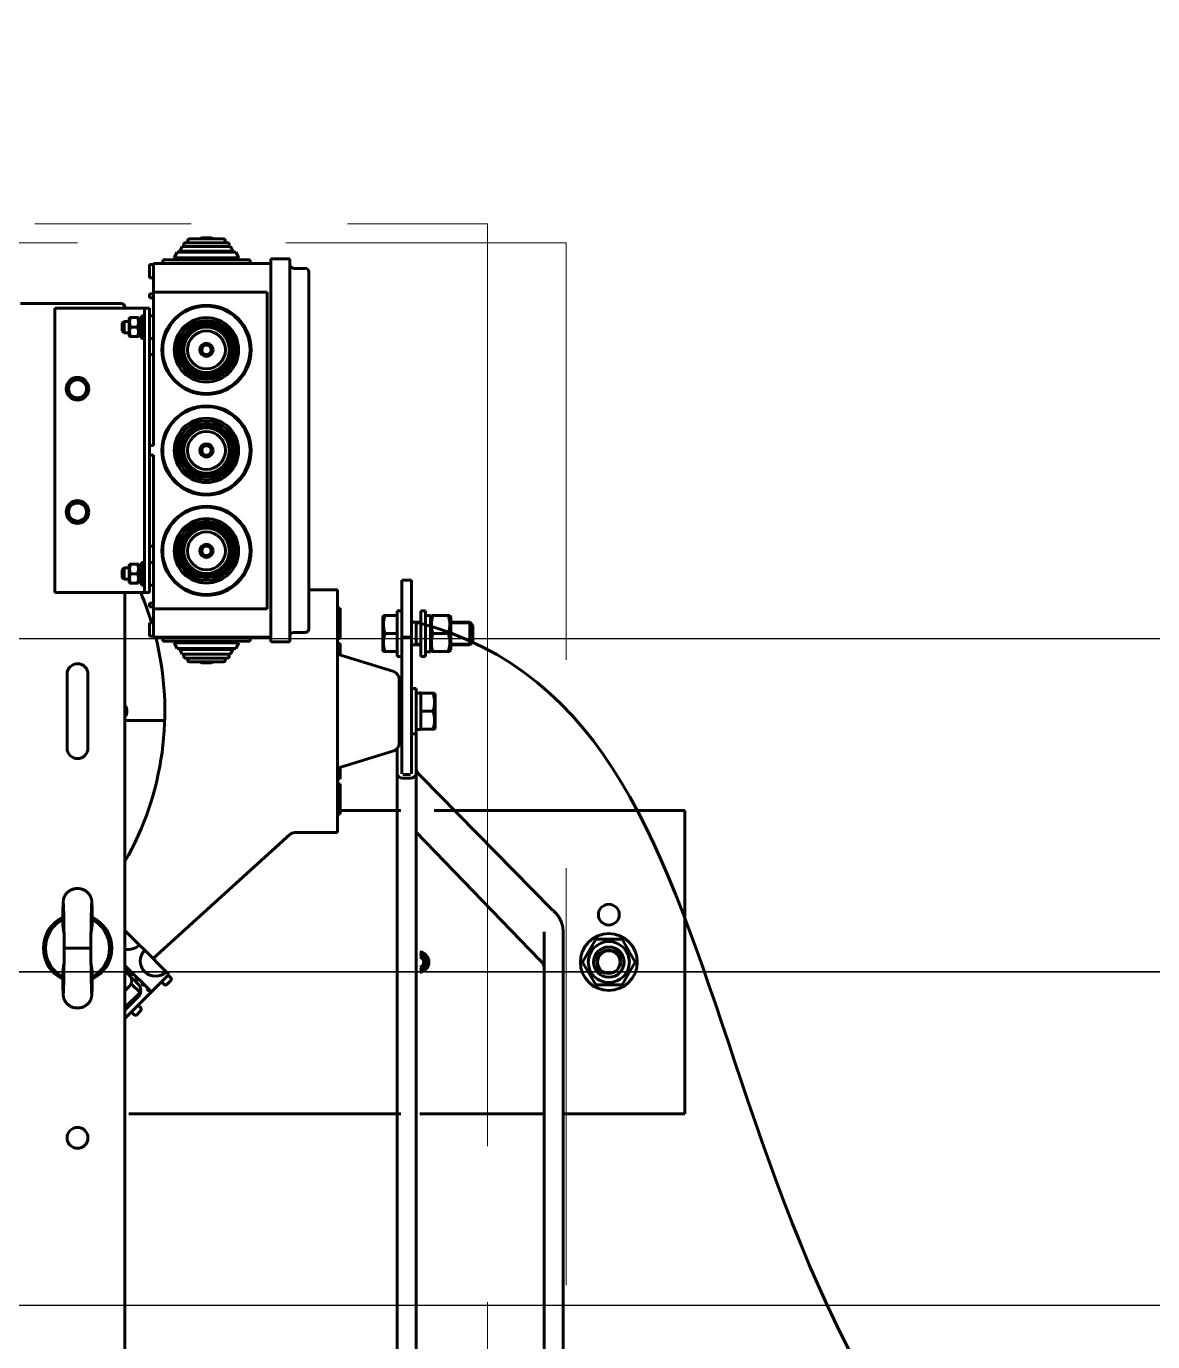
# Model space of a CAD drawing. Header units: millimetres. Extents: x 0 to 1680, y 0 to 594.
# Drawn here: x 119.78 to 130.59, y 507.43 to 520.05 of the extents above; entities that cross this region are included whole.
import ezdxf

# ---------------------------------------------------------------- set-up
doc = ezdxf.new("R2010")
doc.units = ezdxf.units.MM
for name, pattern in [('K5LT32792', [0]), ('K5LT32794', [0]), ('K5LT_AXLED', [13.35, 8.85, -1.5, 1.5, -1.5]), ('K5LT_BASIC', [0]), ('K5LT_DASHED', [6, 4, -2]), ('K5LT_REINFORCED', [0])]:
    doc.linetypes.add(name, pattern=pattern)
doc.layers.add('Системный слой', color=7, linetype='Continuous')

# ---------------------------------------------------------------- blocks, each defined once
blk = doc.blocks.new('U8')
at = {"layer": 'Системный слой', "color": 150, "linetype": 'K5LT_BASIC', "lineweight": 25, "true_color": 0x0080ff}
for p, q in [((100.018, 510.977), (132.418, 510.977)), ((132.418, 507.777), (100.018, 507.777))]:
    blk.add_line(p, q, dxfattribs=at)
blk = doc.blocks.new('U10')
at = {"layer": 'Системный слой', "color": 150, "linetype": 'K5LT_BASIC', "lineweight": 25, "true_color": 0x0080ff}
for p, q in [((100.018, 514.177), (132.418, 514.177)), ((132.418, 510.977), (100.018, 510.977))]:
    blk.add_line(p, q, dxfattribs=at)
blk = doc.blocks.new('U12')
at = {"layer": 'Системный слой', "color": 7, "linetype": 'K5LT_DASHED', "lineweight": 13}
for p, q in [((110.27, 517.973), (124.961, 517.973)), ((124.961, 517.973), (124.961, 490.013))]:
    blk.add_line(p, q, dxfattribs=at)
blk = doc.blocks.new('U119')
at = {"layer": 'Системный слой', "color": 30, "linetype": 'K5LT_AXLED', "lineweight": 13, "true_color": 0xff8000}
for p, q in [((109.512, 518.157), (124.204, 518.157)), ((124.204, 518.157), (124.204, 490.197))]:
    blk.add_line(p, q, dxfattribs=at)
blk = doc.blocks.new('U155')
at = {"layer": 'Системный слой', "color": 5, "linetype": 'K5LT32792', "lineweight": 60, "true_color": 0x0000ff}
for p, q in [((111.498, 512.528), (111.498, 512.346)), ((113.98, 512.528), (111.498, 512.528)), ((114.73, 512.528), (114.089, 512.528)), ((123.375, 512.528), (122.806, 512.528)), ((123.375, 512.528), (122.935, 512.528)), ((126.098, 512.528), (123.695, 512.528)), ((126.098, 512.528), (126.098, 512.346)), ((111.498, 512.346), (111.498, 509.798)), ((126.098, 512.346), (126.098, 511.307)), ((112.1, 511.291), (111.974, 511.072)), ((112.353, 511.291), (112.1, 511.291)), ((112.479, 511.072), (112.353, 511.291)), ((125.118, 511.072), (125.244, 511.291)), ((125.244, 511.291), (125.497, 511.291)), ((125.497, 511.291), (125.623, 511.072)), ((126.098, 511.307), (126.098, 509.798)), ((111.974, 511.072), (112.1, 510.854)), ((112.353, 510.854), (112.479, 511.072)), ((125.244, 510.854), (125.118, 511.072)), ((125.623, 511.072), (125.497, 510.854)), ((112.1, 510.854), (112.353, 510.854)), ((125.497, 510.854), (125.244, 510.854)), ((111.498, 509.798), (111.498, 509.616)), ((126.098, 509.798), (126.098, 509.616)), ((113.98, 509.616), (111.498, 509.616)), ((115.704, 509.616), (114.089, 509.616)), ((123.375, 509.616), (120.762, 509.616)), ((124.749, 509.616), (123.557, 509.616)), ((126.098, 509.616), (124.931, 509.616))]:
    blk.add_line(p, q, dxfattribs=at)
for centre, radius in [((112.226, 511.527), 0.1), ((125.37, 511.527), 0.1), ((112.226, 511.072), 0.273), ((112.226, 511.072), 0.197), ((125.37, 511.072), 0.273), ((125.37, 511.072), 0.197), ((112.226, 511.072), 0.146), ((112.226, 511.072), 0.109), ((125.37, 511.072), 0.146), ((125.37, 511.072), 0.109)]:
    blk.add_circle(centre, radius, dxfattribs=at)
at = {"layer": 'Системный слой', "color": 7, "linetype": 'K5LT32794', "lineweight": 18}
for centre, radius, start, end in [((112.226, 511.072), 0.126, 290, 200), ((114.053, 511.072), 0.0605, 306.2311, 53.7689), ((123.543, 511.072), 0.0605, 340, 77.2103), ((125.37, 511.072), 0.126, 340, 250)]:
    blk.add_arc(centre, radius, start, end, dxfattribs=at)
at = {"layer": 'Системный слой', "color": 5, "linetype": 'K5LT32792', "lineweight": 60, "true_color": 0x0000ff}
for centre, radius, start, end in [((114.053, 511.072), 0.1, 137.2031, 222.7969), ((114.053, 511.072), 0.0819, 153.7439, 206.2561), ((114.053, 511.072), 0.1, 290.9248, 69.0752), ((114.053, 511.072), 0.0819, 295.8813, 64.1187), ((114.053, 511.072), 0.0728, 299.411, 60.589), ((114.053, 511.072), 0.0501, 315.5847, 44.4153), ((123.543, 511.072), 0.1, 277.6873, 82.3127), ((123.543, 511.072), 0.0819, 279.4096, 80.5904), ((123.543, 511.072), 0.0728, 280.5987, 79.4013), ((123.543, 511.072), 0.05, 285.5175, 74.4825)]:
    blk.add_arc(centre, radius, start, end, dxfattribs=at)
blk = doc.blocks.new('U153')
at = {"layer": 'Системный слой', "color": 5, "linetype": 'K5LT32792', "lineweight": 60, "true_color": 0x0000ff}
for p, q in [((121.254, 517.893), (121.276, 517.939)), ((121.276, 517.939), (121.508, 517.939)), ((121.308, 517.975), (121.508, 517.975)), ((121.345, 518.012), (121.508, 518.012)), ((121.445, 518.012), (121.463, 518.021)), ((121.463, 518.021), (121.508, 518.021)), ((121.508, 518.021), (121.554, 518.021)), ((121.508, 518.012), (121.672, 518.012)), ((121.508, 517.975), (121.709, 517.975)), ((121.508, 517.939), (121.74, 517.939)), ((121.572, 518.012), (121.554, 518.021)), ((121.763, 517.893), (121.74, 517.939)), ((121.09, 517.775), (121.09, 517.811)), ((121.09, 517.811), (121.508, 517.811)), ((121.199, 517.83), (121.226, 517.884)), ((121.208, 517.811), (121.199, 517.83)), ((121.199, 517.83), (121.508, 517.83)), ((121.226, 517.884), (121.508, 517.884)), ((121.263, 517.884), (121.254, 517.893)), ((121.254, 517.893), (121.508, 517.893)), ((121.508, 517.893), (121.763, 517.893)), ((121.508, 517.884), (121.791, 517.884)), ((121.508, 517.83), (121.818, 517.83)), ((121.508, 517.811), (121.927, 517.811)), ((121.754, 517.884), (121.763, 517.893)), ((121.818, 517.83), (121.791, 517.884)), ((121.809, 517.811), (121.818, 517.83)), ((121.927, 517.775), (121.927, 517.811)), ((122.127, 517.82), (122.127, 517.711)), ((122.127, 517.82), (122.309, 517.82)), ((122.309, 517.711), (122.309, 517.82)), ((120.999, 517.766), (120.962, 517.766)), ((120.962, 517.766), (120.962, 517.684)), ((120.962, 517.684), (120.962, 517.638)), ((120.999, 517.775), (120.999, 517.684)), ((121.081, 517.775), (120.999, 517.775)), ((120.999, 517.775), (122.127, 517.775)), ((120.999, 517.684), (120.999, 517.502)), ((121.081, 517.775), (121.936, 517.775)), ((122.091, 517.775), (121.936, 517.775)), ((122.127, 517.711), (122.127, 514.253)), ((122.309, 514.253), (122.309, 517.711)), ((122.346, 517.729), (122.455, 517.729)), ((122.491, 517.693), (122.491, 514.271)), ((120.999, 517.638), (120.962, 517.638)), ((120.999, 517.484), (120.962, 517.484)), ((120.962, 517.484), (120.962, 517.447)), ((120.999, 517.447), (120.962, 517.447)), ((122.091, 517.502), (120.999, 517.502)), ((120.999, 517.502), (120.999, 516.028)), ((122.091, 514.463), (122.091, 517.502)), ((119.834, 517.393), (119.725, 517.393)), ((120.689, 517.393), (119.834, 517.393)), ((120.824, 517.347), (120.052, 517.347)), ((120.052, 514.617), (120.052, 517.347)), ((120.726, 517.356), (120.726, 517.347)), ((120.915, 517.347), (120.824, 517.347)), ((120.915, 517.347), (120.915, 517.256)), ((120.962, 517.347), (120.915, 517.347)), ((120.962, 517.256), (120.962, 517.347)), ((120.719, 517.22), (120.7, 517.202)), ((120.7, 517.129), (120.7, 517.202)), ((120.766, 517.22), (120.719, 517.22)), ((120.719, 517.111), (120.719, 517.22)), ((120.771, 517.256), (120.766, 517.247)), ((120.766, 517.247), (120.766, 517.165)), ((120.766, 517.165), (120.766, 517.083)), ((120.771, 517.256), (120.779, 517.256)), ((120.847, 517.256), (120.779, 517.256)), ((120.847, 517.165), (120.779, 517.165)), ((120.847, 517.256), (120.855, 517.256)), ((120.861, 517.247), (120.855, 517.256)), ((120.861, 517.247), (120.861, 517.165)), ((120.886, 517.246), (120.861, 517.246)), ((120.861, 517.165), (120.861, 517.083)), ((120.886, 517.056), (120.886, 517.274)), ((120.915, 517.274), (120.886, 517.274)), ((120.915, 514.708), (120.915, 517.256)), ((120.999, 517.274), (120.962, 517.274)), ((120.962, 516.901), (120.962, 517.256)), ((120.719, 517.111), (120.7, 517.129)), ((120.766, 517.111), (120.719, 517.111)), ((120.771, 517.074), (120.766, 517.083)), ((120.779, 517.074), (120.771, 517.074)), ((120.847, 517.074), (120.779, 517.074)), ((120.855, 517.074), (120.847, 517.074)), ((120.861, 517.083), (120.855, 517.074)), ((120.915, 517.056), (120.886, 517.056)), ((120.999, 517.056), (120.962, 517.056)), ((120.999, 516.901), (120.962, 516.901)), ((120.962, 516.901), (120.962, 516.883)), ((120.962, 516.028), (120.962, 516.883)), ((120.168, 516.595), (120.237, 516.673)), ((120.237, 516.673), (120.34, 516.652)), ((120.201, 516.495), (120.168, 516.595)), ((120.374, 516.553), (120.304, 516.474)), ((120.34, 516.652), (120.374, 516.553)), ((120.304, 516.474), (120.201, 516.495)), ((120.962, 516.028), (120.962, 515.937)), ((120.999, 516.028), (120.962, 516.028)), ((120.999, 515.937), (120.962, 515.937)), ((120.962, 515.081), (120.962, 515.937)), ((120.999, 515.937), (120.999, 514.463)), ((120.168, 515.412), (120.237, 515.49)), ((120.201, 515.312), (120.168, 515.412)), ((120.237, 515.49), (120.34, 515.469)), ((120.34, 515.469), (120.374, 515.37)), ((120.304, 515.291), (120.201, 515.312)), ((120.374, 515.37), (120.304, 515.291)), ((120.962, 515.081), (120.962, 515.063)), ((120.999, 515.063), (120.962, 515.063)), ((120.962, 514.708), (120.962, 515.063)), ((120.771, 514.89), (120.766, 514.881)), ((120.771, 514.89), (120.779, 514.89)), ((120.847, 514.89), (120.779, 514.89)), ((120.847, 514.89), (120.855, 514.89)), ((120.861, 514.881), (120.855, 514.89)), ((120.886, 514.69), (120.886, 514.908)), ((120.915, 514.908), (120.886, 514.908)), ((120.999, 514.908), (120.962, 514.908)), ((120.719, 514.854), (120.7, 514.836)), ((120.7, 514.763), (120.7, 514.836)), ((120.719, 514.745), (120.7, 514.763)), ((120.766, 514.854), (120.719, 514.854)), ((120.719, 514.745), (120.719, 514.854)), ((120.766, 514.881), (120.766, 514.799)), ((120.766, 514.799), (120.766, 514.717)), ((120.847, 514.799), (120.779, 514.799)), ((120.861, 514.881), (120.861, 514.799)), ((120.886, 514.88), (120.861, 514.88)), ((120.861, 514.799), (120.861, 514.717)), ((120.766, 514.745), (120.719, 514.745)), ((120.771, 514.708), (120.766, 514.717)), ((120.779, 514.708), (120.771, 514.708)), ((120.847, 514.708), (120.779, 514.708)), ((120.855, 514.708), (120.847, 514.708)), ((120.861, 514.717), (120.855, 514.708)), ((120.915, 514.69), (120.886, 514.69)), ((120.915, 514.708), (120.915, 514.617)), ((120.962, 514.617), (120.962, 514.708)), ((120.999, 514.69), (120.962, 514.69)), ((122.765, 514.645), (122.491, 514.645)), ((122.765, 512.315), (122.765, 514.645)), ((123.475, 514.738), (123.384, 514.738)), ((123.384, 514.19), (123.384, 514.738)), ((123.475, 514.19), (123.475, 514.738)), ((120.824, 514.617), (120.052, 514.617)), ((120.726, 514.617), (120.726, 493.359)), ((120.824, 514.617), (120.915, 514.617)), ((120.962, 514.617), (120.915, 514.617)), ((120.962, 514.517), (120.962, 514.481)), ((120.999, 514.517), (120.962, 514.517)), ((120.999, 514.481), (120.962, 514.481)), ((120.999, 514.463), (120.999, 514.281)), ((120.999, 514.463), (122.091, 514.463)), ((122.765, 514.467), (122.774, 514.467)), ((122.774, 514.467), (122.774, 514.176)), ((122.774, 514.467), (122.792, 514.467)), ((122.792, 514.467), (122.792, 514.176)), ((123.207, 514.398), (123.202, 514.389)), ((123.202, 514.389), (123.202, 514.225)), ((123.207, 514.398), (123.222, 514.398)), ((123.338, 514.398), (123.222, 514.398)), ((123.338, 514.006), (123.338, 514.443)), ((123.384, 514.443), (123.338, 514.443)), ((123.566, 514.006), (123.566, 514.443)), ((123.611, 514.443), (123.566, 514.443)), ((123.611, 514.006), (123.611, 514.443)), ((123.657, 514.399), (123.657, 514.05)), ((123.657, 514.38), (123.667, 514.398)), ((123.667, 514.398), (123.682, 514.398)), ((123.682, 514.398), (123.828, 514.398)), ((123.828, 514.398), (123.844, 514.398)), ((123.844, 514.398), (123.854, 514.38)), ((120.962, 514.326), (120.962, 514.281)), ((120.999, 514.326), (120.962, 514.326)), ((120.962, 514.281), (120.962, 514.199)), ((120.999, 514.281), (120.999, 514.19)), ((123.475, 514.334), (123.566, 514.334)), ((123.52, 514.334), (123.52, 514.115)), ((123.854, 514.225), (123.854, 514.38)), ((123.854, 514.334), (124.035, 514.334)), ((124.035, 514.334), (124.066, 514.302)), ((124.035, 514.334), (124.035, 514.115)), ((124.066, 514.302), (124.066, 514.147)), ((120.999, 514.199), (120.962, 514.199)), ((121.081, 514.19), (120.999, 514.19)), ((120.999, 514.19), (122.127, 514.19)), ((121.081, 514.19), (121.936, 514.19)), ((121.09, 514.19), (121.09, 514.153)), ((121.887, 514.153), (121.09, 514.153)), ((121.208, 514.153), (121.199, 514.135)), ((121.199, 514.135), (121.226, 514.08)), ((121.788, 514.135), (121.199, 514.135)), ((121.818, 514.135), (121.788, 514.135)), ((121.818, 514.135), (121.791, 514.08)), ((121.809, 514.153), (121.818, 514.135)), ((121.927, 514.153), (121.887, 514.153)), ((121.927, 514.19), (121.927, 514.153)), ((122.091, 514.19), (121.936, 514.19)), ((122.127, 514.253), (122.127, 514.144)), ((122.127, 514.144), (122.309, 514.144)), ((122.309, 514.144), (122.309, 514.253)), ((122.346, 514.235), (122.455, 514.235)), ((122.765, 514.176), (122.774, 514.176)), ((122.765, 514.176), (122.792, 514.176)), ((122.765, 514.13), (122.792, 514.13)), ((122.765, 514.13), (122.774, 514.13)), ((122.792, 514.13), (122.792, 514.017)), ((123.202, 514.225), (123.202, 514.06)), ((123.338, 514.225), (123.222, 514.225)), ((123.475, 514.19), (123.384, 514.19)), ((123.384, 512.879), (123.384, 514.19)), ((123.475, 512.879), (123.475, 514.19)), ((123.682, 514.225), (123.828, 514.225)), ((123.854, 514.069), (123.854, 514.225)), ((124.035, 514.115), (124.066, 514.147)), ((121.763, 514.08), (121.226, 514.08)), ((121.263, 514.08), (121.254, 514.071)), ((121.254, 514.071), (121.276, 514.026)), ((121.739, 514.071), (121.254, 514.071)), ((121.718, 514.026), (121.276, 514.026)), ((121.74, 514.026), (121.718, 514.026)), ((121.763, 514.071), (121.739, 514.071)), ((121.763, 514.071), (121.74, 514.026)), ((121.754, 514.08), (121.763, 514.071)), ((121.791, 514.08), (121.763, 514.08)), ((122.765, 514.026), (123.305, 513.86)), ((123.207, 514.052), (123.202, 514.06)), ((123.222, 514.052), (123.207, 514.052)), ((123.338, 514.052), (123.222, 514.052)), ((123.384, 514.006), (123.338, 514.006)), ((123.475, 514.115), (123.566, 514.115)), ((123.611, 514.006), (123.566, 514.006)), ((123.611, 514.05), (123.657, 514.05)), ((123.657, 514.069), (123.667, 514.052)), ((123.682, 514.052), (123.667, 514.052)), ((123.682, 514.052), (123.828, 514.052)), ((123.844, 514.052), (123.828, 514.052)), ((123.844, 514.052), (123.854, 514.069)), ((123.854, 514.115), (124.035, 514.115)), ((121.689, 513.989), (121.308, 513.989)), ((121.656, 513.953), (121.345, 513.953)), ((121.445, 513.953), (121.463, 513.944)), ((121.55, 513.944), (121.463, 513.944)), ((121.554, 513.944), (121.55, 513.944)), ((121.572, 513.953), (121.554, 513.944)), ((121.672, 513.953), (121.656, 513.953)), ((121.709, 513.989), (121.689, 513.989)), ((120.171, 513.835), (120.171, 513.125)), ((120.371, 513.125), (120.371, 513.835)), ((123.357, 513.79), (123.357, 513.169)), ((123.357, 513.595), (123.357, 513.711)), ((123.357, 513.644), (123.384, 513.644)), ((123.475, 513.698), (123.52, 513.698)), ((123.52, 513.698), (123.52, 513.261)), ((123.566, 513.654), (123.566, 513.653)), ((123.566, 513.653), (123.682, 513.653)), ((123.566, 513.653), (123.566, 513.588)), ((123.682, 513.653), (123.697, 513.653)), ((123.697, 513.653), (123.702, 513.644)), ((123.702, 513.48), (123.702, 513.644)), ((123.357, 513.364), (123.357, 513.595)), ((123.566, 513.588), (123.566, 513.544)), ((123.566, 513.544), (123.566, 513.48)), ((121.108, 513.389), (120.726, 513.389)), ((123.566, 513.48), (123.682, 513.48)), ((123.566, 513.48), (123.566, 513.415)), ((123.566, 513.415), (123.566, 513.371)), ((123.702, 513.315), (123.702, 513.48)), ((123.357, 513.249), (123.357, 513.364)), ((123.357, 513.316), (123.384, 513.316)), ((123.475, 513.261), (123.52, 513.261)), ((123.52, 513.305), (123.566, 513.305)), ((123.52, 513.261), (123.52, 512.879)), ((123.566, 513.371), (123.566, 513.307)), ((123.566, 513.307), (123.682, 513.307)), ((123.566, 513.307), (123.566, 513.305)), ((123.697, 513.307), (123.682, 513.307)), ((123.697, 513.307), (123.702, 513.315)), ((123.338, 512.879), (123.338, 513.121)), ((122.765, 512.934), (123.305, 513.1)), ((122.774, 512.937), (122.774, 512.829)), ((122.792, 512.942), (122.792, 512.829)), ((123.338, 512.879), (123.338, 504.956)), ((123.393, 512.872), (123.466, 512.872)), ((123.52, 512.879), (123.52, 504.847)), ((122.765, 512.829), (122.792, 512.829)), ((122.765, 512.829), (122.774, 512.829)), ((122.765, 512.784), (122.774, 512.784)), ((122.765, 512.784), (122.792, 512.784)), ((122.792, 512.784), (122.792, 512.565)), ((123.466, 512.838), (123.393, 512.838)), ((124.815, 511.583), (123.566, 512.857)), ((122.765, 512.492), (122.792, 512.492)), ((122.792, 512.565), (122.792, 512.492)), ((120.996, 511.105), (122.308, 512.296)), ((122.356, 512.315), (122.765, 512.315)), ((124.704, 511.094), (123.52, 512.32)), ((120.413, 511.464), (120.413, 511.462)), ((120.726, 511.375), (120.864, 511.237)), ((124.749, 511.363), (124.749, 497.172)), ((124.931, 511.363), (124.931, 497.172)), ((120.916, 511.185), (120.864, 511.237)), ((120.143, 511.205), (120.398, 511.205)), ((120.382, 511.205), (120.159, 511.205)), ((120.916, 511.185), (121.122, 510.979)), ((120.98, 510.786), (120.726, 511.04)), ((120.726, 511.015), (120.755, 510.986)), ((120.771, 510.944), (120.726, 510.989)), ((121.147, 510.953), (121.122, 510.979)), ((120.413, 510.945), (120.413, 510.947)), ((120.871, 510.78), (120.786, 510.864)), ((120.813, 510.902), (120.851, 510.863)), ((121.147, 510.953), (120.98, 510.786)), ((121.077, 510.883), (121.102, 510.857)), ((121.102, 510.857), (121.077, 510.883)), ((121.167, 510.896), (121.128, 510.857)), ((121.167, 510.921), (121.141, 510.947)), ((120.771, 510.841), (120.726, 510.797)), ((120.726, 510.532), (120.98, 510.786)), ((120.726, 510.635), (120.871, 510.78)), ((120.851, 510.735), (120.726, 510.609)), ((120.839, 510.567), (120.877, 510.606)), ((120.877, 510.632), (120.851, 510.657)), ((120.787, 510.593), (120.813, 510.567)), ((120.813, 510.567), (120.787, 510.593))]:
    blk.add_line(p, q, dxfattribs=at)
at = {"layer": 'Системный слой', "color": 7, "linetype": 'K5LT32794', "lineweight": 18}
for p, q in [((123.52, 514.317), (123.566, 514.317)), ((123.854, 514.317), (124.035, 514.317)), ((124.035, 514.317), (124.052, 514.317)), ((123.52, 514.133), (123.566, 514.133)), ((123.854, 514.133), (124.035, 514.133)), ((124.035, 514.133), (124.052, 514.133))]:
    blk.add_line(p, q, dxfattribs=at)
at = {"layer": 'Системный слой', "color": 5, "linetype": 'K5LT32792', "lineweight": 60, "true_color": 0x0000ff}
for centre, radius in [((121.508, 516.947), 0.428), ((121.508, 516.947), 0.419), ((121.508, 516.947), 0.309), ((121.508, 516.947), 0.282), ((121.508, 516.947), 0.255), ((121.508, 516.947), 0.232), ((121.508, 516.947), 0.218), ((121.508, 516.947), 0.182), ((121.508, 516.947), 0.0637), ((121.508, 516.947), 0.0455), ((120.271, 516.574), 0.109), ((120.271, 516.574), 0.0864), ((121.508, 515.982), 0.428), ((121.508, 515.982), 0.419), ((121.508, 515.982), 0.309), ((121.508, 515.982), 0.282), ((121.508, 515.982), 0.255), ((121.508, 515.982), 0.232), ((121.508, 515.982), 0.218), ((121.508, 515.982), 0.182), ((121.508, 515.982), 0.0637), ((121.508, 515.982), 0.0455), ((120.271, 515.391), 0.109), ((120.271, 515.391), 0.0864), ((121.508, 515.018), 0.428), ((121.508, 515.018), 0.419), ((121.508, 515.018), 0.309), ((121.508, 515.018), 0.282), ((121.508, 515.018), 0.255), ((121.508, 515.018), 0.232), ((121.508, 515.018), 0.218), ((121.508, 515.018), 0.182), ((121.508, 515.018), 0.0637), ((121.508, 515.018), 0.0455), ((120.271, 509.385), 0.1)]:
    blk.add_circle(centre, radius, dxfattribs=at)
for centre, radius, start, end in [((121.308, 517.957), 0.0182, 90, 270), ((121.345, 517.993), 0.0182, 90, 270), ((121.672, 517.993), 0.0182, 270, 90), ((121.709, 517.957), 0.0182, 270, 90), ((122.346, 517.766), 0.0364, 180, 270), ((122.455, 517.693), 0.0364, 0, 90), ((120.689, 517.356), 0.0364, 0, 90), ((118.197, 513.48), 2.912, 16.8954, 22.9934), ((122.455, 514.271), 0.0364, 270, 0), ((118.197, 513.48), 2.912, 330.2776, 14.108), ((122.346, 514.199), 0.0364, 90, 180), ((121.308, 514.008), 0.0182, 90, 270), ((121.709, 514.008), 0.0182, 270, 90), ((120.271, 513.835), 0.1, 0, 180), ((121.345, 513.971), 0.0182, 90, 270), ((121.672, 513.971), 0.0182, 270, 90), ((123.284, 513.79), 0.0728, 0, 72.9), ((123.284, 513.79), 0.0728, 0, 72.9), ((120.654, 513.48), 0.091, 321.8823, 38.1177), ((120.271, 513.125), 0.1, 180, 0), ((123.284, 513.169), 0.0728, 287.1, 0), ((123.284, 513.169), 0.0728, 287.1, 318.5904), ((122.356, 512.242), 0.0728, 90, 132.2494), ((120.719, 511.933), 0.136, 79.5613, 86.9428), ((120.271, 511.205), 0.328, 115.5727, 244.4273), ((120.271, 511.205), 0.308, 117.359, 242.641), ((120.271, 511.205), 0.328, 0, 64.4273), ((120.271, 511.205), 0.308, 0, 62.641), ((120.761, 511.339), 0.146, 255.8923, 315), ((120.271, 511.205), 0.328, 295.5727, 0), ((120.271, 511.205), 0.308, 297.359, 0), ((121.019, 511.082), 0.146, 135, 315), ((120.748, 511.018), 0.0137, 135, 315), ((120.716, 510.947), 0.0546, 356.8103, 45), ((120.8, 510.966), 0.0137, 135, 315), ((120.719, 510.893), 0.0728, 315, 45), ((120.748, 510.838), 0.091, 45, 65.3298), ((120.851, 510.915), 0.0137, 135, 315), ((120.787, 510.799), 0.091, 315, 45), ((120.903, 510.863), 0.0137, 135, 315), ((121.115, 510.87), 0.0182, 225, 315), ((121.154, 510.908), 0.0182, 315, 45), ((120.954, 510.812), 0.0137, 135, 315), ((120.864, 510.619), 0.0182, 315, 45), ((120.826, 510.58), 0.0182, 225, 315)]:
    blk.add_arc(centre, radius, start, end, dxfattribs=at)
for centre, major_axis, ratio, start_param, end_param in [((120.847, 517.165), (-0.223, 0), 0.36397, 1.630758, 1.746126), ((120.899, 517.165), (-0.223, 0), 0.36397, 1.453347, 1.510835), ((120.847, 514.799), (-0.223, 0), 0.36397, 1.630758, 1.746126), ((120.899, 514.799), (-0.223, 0), 0.36397, 1.453347, 1.510835), ((123.681, 514.225), (0.48, 0), 0.36397, 1.62042, 1.71569), ((123.588, 514.225), (0.48, 0), 0.36397, 1.473648, 1.521173), ((123.59, 513.48), (0.48, 0), 0.36397, 1.62042, 1.71569), ((123.497, 513.48), (0.48, 0), 0.36397, 1.473648, 1.521173), ((123.393, 512.879), (0.0546, 0), 0.752608, 3.141593, 4.712389), ((123.466, 512.879), (0.0546, 0), 0.752608, 4.712389, 6.283185)]:
    blk.add_ellipse(centre, major_axis=major_axis, ratio=ratio, start_param=start_param, end_param=end_param, dxfattribs=at)
for points, knots in [([(120.779, 517.256), (120.777, 517.25), (120.775, 517.242), (120.773, 517.232), (120.772, 517.225), (120.771, 517.219), (120.771, 517.212), (120.771, 517.205), (120.772, 517.198), (120.773, 517.189), (120.775, 517.178), (120.778, 517.17), (120.779, 517.165)], [0, 0, 0, 0, 0.193704, 0.290214, 0.32264, 0.408664, 0.49224, 0.549684, 0.636325, 0.721983, 0.83432, 1, 1, 1, 1]), ([(120.779, 517.165), (120.777, 517.159), (120.775, 517.151), (120.773, 517.141), (120.772, 517.134), (120.771, 517.128), (120.771, 517.121), (120.771, 517.114), (120.772, 517.107), (120.773, 517.098), (120.775, 517.087), (120.778, 517.079), (120.779, 517.074)], [0, 0, 0, 0, 0.193704, 0.290214, 0.32264, 0.408664, 0.49224, 0.549684, 0.636325, 0.721983, 0.83432, 1, 1, 1, 1]), ([(120.847, 517.165), (120.849, 517.171), (120.852, 517.18), (120.853, 517.189), (120.854, 517.196), (120.855, 517.202), (120.855, 517.209), (120.855, 517.216), (120.855, 517.223), (120.853, 517.232), (120.851, 517.243), (120.849, 517.251), (120.847, 517.256)], [0, 0, 0, 0, 0.193704, 0.290214, 0.32264, 0.408664, 0.49224, 0.549684, 0.636325, 0.721983, 0.83432, 1, 1, 1, 1]), ([(120.847, 517.074), (120.849, 517.08), (120.852, 517.089), (120.853, 517.098), (120.854, 517.105), (120.855, 517.111), (120.855, 517.118), (120.855, 517.125), (120.855, 517.132), (120.853, 517.141), (120.851, 517.152), (120.849, 517.16), (120.847, 517.165)], [0, 0, 0, 0, 0.193704, 0.290214, 0.32264, 0.408664, 0.49224, 0.549684, 0.636325, 0.721983, 0.83432, 1, 1, 1, 1]), ([(120.779, 514.89), (120.777, 514.884), (120.775, 514.876), (120.773, 514.866), (120.772, 514.859), (120.771, 514.853), (120.771, 514.846), (120.771, 514.839), (120.772, 514.832), (120.773, 514.823), (120.775, 514.812), (120.778, 514.804), (120.779, 514.799)], [0, 0, 0, 0, 0.193704, 0.290214, 0.32264, 0.408664, 0.49224, 0.549684, 0.636325, 0.721983, 0.83432, 1, 1, 1, 1]), ([(120.847, 514.799), (120.849, 514.805), (120.852, 514.814), (120.853, 514.823), (120.854, 514.83), (120.855, 514.836), (120.855, 514.843), (120.855, 514.85), (120.855, 514.857), (120.853, 514.866), (120.851, 514.877), (120.849, 514.885), (120.847, 514.89)], [0, 0, 0, 0, 0.193704, 0.290214, 0.32264, 0.408664, 0.49224, 0.549684, 0.636325, 0.721983, 0.83432, 1, 1, 1, 1]), ([(120.779, 514.799), (120.777, 514.793), (120.775, 514.785), (120.773, 514.775), (120.772, 514.768), (120.771, 514.762), (120.771, 514.755), (120.771, 514.748), (120.772, 514.741), (120.773, 514.732), (120.775, 514.721), (120.778, 514.713), (120.779, 514.708)], [0, 0, 0, 0, 0.193704, 0.290214, 0.32264, 0.408664, 0.49224, 0.549684, 0.636325, 0.721983, 0.83432, 1, 1, 1, 1]), ([(120.847, 514.708), (120.849, 514.714), (120.852, 514.723), (120.853, 514.732), (120.854, 514.739), (120.855, 514.745), (120.855, 514.752), (120.855, 514.759), (120.855, 514.766), (120.853, 514.775), (120.851, 514.786), (120.849, 514.794), (120.847, 514.799)], [0, 0, 0, 0, 0.193704, 0.290214, 0.32264, 0.408664, 0.49224, 0.549684, 0.636325, 0.721983, 0.83432, 1, 1, 1, 1]), ([(123.222, 514.398), (123.22, 514.392), (123.217, 514.382), (123.214, 514.367), (123.211, 514.354), (123.209, 514.343), (123.208, 514.333), (123.207, 514.325), (123.207, 514.314), (123.207, 514.304), (123.207, 514.294), (123.209, 514.283), (123.21, 514.27), (123.215, 514.25), (123.219, 514.234), (123.222, 514.225)], [0, 0, 0, 0, 0.104989, 0.173793, 0.256289, 0.331236, 0.361573, 0.423373, 0.484181, 0.54145, 0.595653, 0.648964, 0.727694, 0.829365, 1, 1, 1, 1]), ([(123.682, 514.398), (123.679, 514.388), (123.675, 514.373), (123.671, 514.354), (123.669, 514.342), (123.668, 514.332), (123.667, 514.322), (123.667, 514.312), (123.667, 514.302), (123.668, 514.292), (123.669, 514.282), (123.67, 514.271), (123.674, 514.251), (123.679, 514.235), (123.682, 514.225)], [0, 0, 0, 0, 0.173201, 0.25874, 0.32264, 0.38205, 0.436164, 0.49224, 0.549684, 0.607523, 0.664985, 0.721983, 0.806425, 1, 1, 1, 1]), ([(123.828, 514.225), (123.831, 514.234), (123.836, 514.249), (123.84, 514.268), (123.841, 514.28), (123.843, 514.29), (123.843, 514.3), (123.844, 514.31), (123.843, 514.32), (123.843, 514.33), (123.842, 514.34), (123.84, 514.351), (123.836, 514.371), (123.832, 514.387), (123.828, 514.398)], [0, 0, 0, 0, 0.173201, 0.25874, 0.32264, 0.38205, 0.436164, 0.49224, 0.549684, 0.607523, 0.664985, 0.721983, 0.806425, 1, 1, 1, 1]), ([(123.222, 514.225), (123.22, 514.219), (123.217, 514.209), (123.214, 514.194), (123.211, 514.181), (123.209, 514.17), (123.208, 514.161), (123.207, 514.152), (123.207, 514.141), (123.207, 514.131), (123.207, 514.121), (123.209, 514.111), (123.21, 514.097), (123.215, 514.077), (123.219, 514.061), (123.222, 514.052)], [0, 0, 0, 0, 0.104989, 0.173793, 0.256289, 0.331236, 0.361573, 0.423373, 0.484181, 0.54145, 0.595653, 0.648964, 0.727694, 0.829365, 1, 1, 1, 1]), ([(123.682, 514.225), (123.679, 514.215), (123.675, 514.2), (123.671, 514.182), (123.669, 514.169), (123.668, 514.159), (123.667, 514.149), (123.667, 514.139), (123.667, 514.129), (123.668, 514.119), (123.669, 514.109), (123.67, 514.098), (123.674, 514.078), (123.679, 514.063), (123.682, 514.052)], [0, 0, 0, 0, 0.173201, 0.25874, 0.32264, 0.38205, 0.436164, 0.49224, 0.549684, 0.607523, 0.664985, 0.721983, 0.806425, 1, 1, 1, 1]), ([(123.828, 514.052), (123.831, 514.061), (123.836, 514.076), (123.84, 514.095), (123.841, 514.107), (123.843, 514.117), (123.843, 514.127), (123.844, 514.137), (123.843, 514.147), (123.843, 514.157), (123.842, 514.167), (123.84, 514.179), (123.836, 514.198), (123.832, 514.214), (123.828, 514.225)], [0, 0, 0, 0, 0.173201, 0.25874, 0.32264, 0.38205, 0.436164, 0.49224, 0.549684, 0.607523, 0.664985, 0.721983, 0.806425, 1, 1, 1, 1]), ([(123.682, 513.48), (123.684, 513.486), (123.687, 513.495), (123.691, 513.51), (123.694, 513.523), (123.695, 513.534), (123.696, 513.544), (123.697, 513.553), (123.698, 513.563), (123.697, 513.573), (123.697, 513.583), (123.696, 513.594), (123.694, 513.607), (123.69, 513.628), (123.685, 513.643), (123.682, 513.653)], [0, 0, 0, 0, 0.104989, 0.173793, 0.256289, 0.331236, 0.361573, 0.423373, 0.484181, 0.54145, 0.595653, 0.648964, 0.727694, 0.829365, 1, 1, 1, 1]), ([(123.682, 513.307), (123.684, 513.313), (123.687, 513.323), (123.691, 513.337), (123.694, 513.35), (123.695, 513.361), (123.696, 513.371), (123.697, 513.38), (123.698, 513.39), (123.697, 513.4), (123.697, 513.41), (123.696, 513.421), (123.694, 513.434), (123.69, 513.455), (123.685, 513.47), (123.682, 513.48)], [0, 0, 0, 0, 0.104989, 0.173793, 0.256289, 0.331236, 0.361573, 0.423373, 0.484181, 0.54145, 0.595653, 0.648964, 0.727694, 0.829365, 1, 1, 1, 1]), ([(123.52, 512.939), (123.52, 512.936), (123.521, 512.933), (123.521, 512.926), (123.522, 512.923), (123.523, 512.916), (123.524, 512.913), (123.527, 512.906), (123.528, 512.903), (123.531, 512.896), (123.533, 512.893), (123.537, 512.887), (123.539, 512.883), (123.544, 512.877), (123.547, 512.874), (123.553, 512.868), (123.556, 512.865), (123.561, 512.86), (123.564, 512.858), (123.566, 512.857)], [0, 0, 0, 0, 0.110793, 0.110793, 0.221875, 0.221875, 0.333721, 0.333721, 0.446808, 0.446808, 0.56158, 0.56158, 0.678427, 0.678427, 0.797684, 0.797684, 0.919618, 0.919618, 1, 1, 1, 1]), ([(120.129, 511.464), (120.129, 511.47), (120.129, 511.475), (120.129, 511.494), (120.13, 511.507), (120.13, 511.531), (120.13, 511.543), (120.131, 511.564), (120.131, 511.574), (120.131, 511.592), (120.132, 511.601), (120.132, 511.616), (120.132, 511.622), (120.133, 511.634), (120.133, 511.639), (120.133, 511.648), (120.134, 511.652), (120.134, 511.658), (120.134, 511.659), (120.135, 511.662), (120.135, 511.664), (120.135, 511.669), (120.136, 511.67), (120.136, 511.673), (120.137, 511.675), (120.137, 511.678), (120.138, 511.68), (120.139, 511.684), (120.14, 511.686), (120.141, 511.69), (120.141, 511.691), (120.143, 511.695), (120.144, 511.697), (120.145, 511.701), (120.147, 511.704), (120.149, 511.708), (120.15, 511.711), (120.154, 511.717), (120.157, 511.721), (120.16, 511.725), (120.161, 511.726), (120.162, 511.728), (120.164, 511.729), (120.167, 511.734), (120.17, 511.737), (120.173, 511.74), (120.174, 511.74), (120.176, 511.742), (120.177, 511.743), (120.18, 511.746), (120.182, 511.747), (120.188, 511.752), (120.193, 511.756), (120.199, 511.759), (120.199, 511.759), (120.201, 511.76), (120.201, 511.76), (120.204, 511.762), (120.205, 511.762), (120.209, 511.764), (120.211, 511.765), (120.218, 511.768), (120.224, 511.77), (120.234, 511.774), (120.24, 511.775), (120.251, 511.777), (120.257, 511.777), (120.268, 511.778), (120.274, 511.778), (120.285, 511.777), (120.291, 511.777), (120.302, 511.775), (120.308, 511.773), (120.319, 511.77), (120.324, 511.768), (120.334, 511.763), (120.34, 511.761), (120.349, 511.755), (120.354, 511.752), (120.359, 511.748), (120.359, 511.748), (120.36, 511.747), (120.361, 511.746), (120.363, 511.744), (120.364, 511.743), (120.367, 511.741), (120.369, 511.739), (120.375, 511.733), (120.379, 511.729), (120.385, 511.721), (120.388, 511.717), (120.393, 511.708), (120.395, 511.704), (120.398, 511.697), (120.399, 511.695), (120.401, 511.691), (120.401, 511.689), (120.402, 511.685), (120.403, 511.683), (120.404, 511.68), (120.404, 511.678), (120.405, 511.674), (120.406, 511.672), (120.406, 511.669), (120.406, 511.668), (120.407, 511.666), (120.407, 511.665), (120.407, 511.662), (120.407, 511.661), (120.408, 511.658), (120.408, 511.657), (120.408, 511.653), (120.408, 511.651), (120.409, 511.645), (120.409, 511.641), (120.409, 511.632), (120.409, 511.626), (120.41, 511.613), (120.41, 511.606), (120.41, 511.59), (120.411, 511.581), (120.411, 511.561), (120.411, 511.551), (120.412, 511.528), (120.412, 511.516), (120.412, 511.491), (120.413, 511.478), (120.413, 511.464)], [0, 0, 0, 0, 0.017176, 0.017176, 0.060189, 0.060189, 0.103031, 0.103031, 0.145607, 0.145607, 0.187776, 0.187776, 0.229214, 0.229214, 0.269265, 0.269265, 0.306287, 0.306287, 0.316766, 0.316766, 0.331254, 0.331254, 0.338433, 0.338433, 0.344351, 0.344351, 0.35027, 0.35027, 0.356188, 0.356188, 0.361322, 0.361322, 0.366455, 0.366455, 0.373597, 0.373597, 0.380738, 0.380738, 0.392058, 0.392058, 0.394507, 0.394507, 0.399406, 0.399406, 0.409203, 0.409203, 0.411209, 0.411209, 0.415366, 0.415366, 0.421362, 0.421362, 0.436111, 0.436111, 0.437601, 0.437601, 0.439779, 0.439779, 0.444222, 0.444222, 0.449945, 0.449945, 0.464388, 0.464388, 0.478644, 0.478644, 0.492934, 0.492934, 0.507282, 0.507282, 0.521702, 0.521702, 0.536183, 0.536183, 0.550605, 0.550605, 0.564958, 0.564958, 0.579205, 0.579205, 0.580711, 0.580711, 0.582894, 0.582894, 0.587406, 0.587406, 0.593111, 0.593111, 0.607745, 0.607745, 0.620022, 0.620022, 0.632298, 0.632298, 0.639528, 0.639528, 0.644784, 0.644784, 0.65004, 0.65004, 0.656718, 0.656718, 0.663396, 0.663396, 0.670074, 0.670074, 0.67518, 0.67518, 0.685394, 0.685394, 0.6957, 0.6957, 0.716312, 0.716312, 0.751075, 0.751075, 0.790029, 0.790029, 0.830998, 0.830998, 0.8729, 0.8729, 0.915279, 0.915279, 0.957968, 0.957968, 1, 1, 1, 1]), ([(120.143, 511.205), (120.143, 511.222), (120.143, 511.239), (120.143, 511.269), (120.142, 511.283), (120.142, 511.312), (120.142, 511.329), (120.141, 511.361), (120.141, 511.377), (120.141, 511.408), (120.14, 511.423), (120.14, 511.452), (120.14, 511.466), (120.139, 511.493), (120.139, 511.505), (120.139, 511.529), (120.138, 511.54), (120.138, 511.561), (120.138, 511.571), (120.137, 511.588), (120.137, 511.596), (120.137, 511.61), (120.137, 511.616), (120.136, 511.625), (120.136, 511.629), (120.136, 511.634), (120.136, 511.635), (120.136, 511.635)], [0, 0, 0, 0, 0.08232, 0.08232, 0.1467, 0.1467, 0.228852, 0.228852, 0.310923, 0.310923, 0.392854, 0.392854, 0.474577, 0.474577, 0.556012, 0.556012, 0.637073, 0.637073, 0.717469, 0.717469, 0.796934, 0.796934, 0.874791, 0.874791, 0.949492, 0.949492, 1, 1, 1, 1]), ([(120.398, 511.205), (120.398, 511.222), (120.399, 511.239), (120.399, 511.269), (120.399, 511.283), (120.4, 511.312), (120.4, 511.329), (120.4, 511.361), (120.401, 511.377), (120.401, 511.408), (120.401, 511.423), (120.402, 511.452), (120.402, 511.466), (120.402, 511.493), (120.403, 511.505), (120.403, 511.529), (120.403, 511.54), (120.404, 511.561), (120.404, 511.571), (120.404, 511.588), (120.404, 511.596), (120.405, 511.61), (120.405, 511.616), (120.405, 511.625), (120.406, 511.629), (120.406, 511.634), (120.406, 511.635), (120.406, 511.635)], [0, 0, 0, 0, 0.08232, 0.08232, 0.1467, 0.1467, 0.228852, 0.228852, 0.310923, 0.310923, 0.392854, 0.392854, 0.474577, 0.474577, 0.556012, 0.556012, 0.637073, 0.637073, 0.717469, 0.717469, 0.796934, 0.796934, 0.874791, 0.874791, 0.949492, 0.949492, 1, 1, 1, 1]), ([(124.931, 511.363), (124.931, 511.372), (124.931, 511.382), (124.929, 511.401), (124.927, 511.41), (124.923, 511.429), (124.92, 511.438), (124.914, 511.456), (124.91, 511.465), (124.902, 511.483), (124.897, 511.492), (124.887, 511.509), (124.881, 511.517), (124.868, 511.533), (124.862, 511.541), (124.847, 511.556), (124.839, 511.563), (124.826, 511.574), (124.82, 511.579), (124.815, 511.583)], [0, 0, 0, 0, 0.112161, 0.112161, 0.224523, 0.224523, 0.337479, 0.337479, 0.451398, 0.451398, 0.566615, 0.566615, 0.683418, 0.683418, 0.802046, 0.802046, 0.922684, 0.922684, 1, 1, 1, 1]), ([(120.142, 511.347), (120.14, 511.353), (120.139, 511.361), (120.137, 511.375), (120.135, 511.385), (120.134, 511.395), (120.132, 511.405), (120.131, 511.416), (120.13, 511.427), (120.129, 511.436), (120.129, 511.445), (120.129, 511.455), (120.129, 511.461), (120.129, 511.464)], [0, 0, 0, 0, 0.15286, 0.221509, 0.353653, 0.416952, 0.479469, 0.596165, 0.701499, 0.749591, 0.83811, 0.919653, 1, 1, 1, 1]), ([(120.413, 511.462), (120.413, 511.458), (120.413, 511.451), (120.412, 511.44), (120.412, 511.431), (120.411, 511.42), (120.41, 511.412), (120.409, 511.4), (120.407, 511.389), (120.405, 511.376), (120.403, 511.365), (120.402, 511.354), (120.4, 511.348), (120.4, 511.347)], [0, 0, 0, 0, 0.109932, 0.187227, 0.269626, 0.357006, 0.450814, 0.501137, 0.662124, 0.719776, 0.837731, 0.961119, 1, 1, 1, 1]), ([(120.143, 511.205), (120.143, 511.188), (120.143, 511.17), (120.143, 511.14), (120.142, 511.127), (120.142, 511.097), (120.142, 511.081), (120.141, 511.048), (120.141, 511.032), (120.141, 511.001), (120.14, 510.986), (120.14, 510.957), (120.14, 510.944), (120.139, 510.917), (120.139, 510.904), (120.139, 510.88), (120.138, 510.869), (120.138, 510.848), (120.138, 510.839), (120.137, 510.821), (120.137, 510.813), (120.137, 510.8), (120.137, 510.794), (120.136, 510.784), (120.136, 510.78), (120.136, 510.776), (120.136, 510.775), (120.136, 510.774)], [0, 0, 0, 0, 0.08232, 0.08232, 0.1467, 0.1467, 0.228852, 0.228852, 0.310923, 0.310923, 0.392854, 0.392854, 0.474577, 0.474577, 0.556012, 0.556012, 0.637073, 0.637073, 0.717469, 0.717469, 0.796934, 0.796934, 0.874791, 0.874791, 0.949492, 0.949492, 1, 1, 1, 1]), ([(120.398, 511.205), (120.398, 511.188), (120.399, 511.17), (120.399, 511.14), (120.399, 511.127), (120.4, 511.097), (120.4, 511.081), (120.4, 511.048), (120.401, 511.032), (120.401, 511.001), (120.401, 510.986), (120.402, 510.957), (120.402, 510.944), (120.402, 510.917), (120.403, 510.904), (120.403, 510.88), (120.403, 510.869), (120.404, 510.848), (120.404, 510.839), (120.404, 510.821), (120.404, 510.813), (120.405, 510.8), (120.405, 510.794), (120.405, 510.784), (120.406, 510.78), (120.406, 510.776), (120.406, 510.775), (120.406, 510.774)], [0, 0, 0, 0, 0.08232, 0.08232, 0.1467, 0.1467, 0.228852, 0.228852, 0.310923, 0.310923, 0.392854, 0.392854, 0.474577, 0.474577, 0.556012, 0.556012, 0.637073, 0.637073, 0.717469, 0.717469, 0.796934, 0.796934, 0.874791, 0.874791, 0.949492, 0.949492, 1, 1, 1, 1]), ([(120.142, 511.063), (120.14, 511.057), (120.139, 511.048), (120.137, 511.035), (120.135, 511.024), (120.134, 511.014), (120.132, 511.005), (120.131, 510.994), (120.13, 510.983), (120.129, 510.973), (120.129, 510.965), (120.129, 510.955), (120.129, 510.949), (120.129, 510.945)], [0, 0, 0, 0, 0.15286, 0.221509, 0.353653, 0.416952, 0.479469, 0.596165, 0.701499, 0.749591, 0.83811, 0.919653, 1, 1, 1, 1]), ([(120.413, 510.947), (120.413, 510.951), (120.413, 510.959), (120.412, 510.969), (120.412, 510.979), (120.411, 510.989), (120.41, 510.998), (120.409, 511.01), (120.407, 511.02), (120.405, 511.033), (120.403, 511.044), (120.402, 511.055), (120.4, 511.061), (120.4, 511.063)], [0, 0, 0, 0, 0.109932, 0.187227, 0.269626, 0.357006, 0.450814, 0.501137, 0.662124, 0.719776, 0.837731, 0.961119, 1, 1, 1, 1]), ([(124.749, 511.011), (124.749, 511.014), (124.749, 511.017), (124.749, 511.024), (124.748, 511.027), (124.746, 511.034), (124.745, 511.037), (124.743, 511.044), (124.742, 511.047), (124.739, 511.054), (124.737, 511.057), (124.733, 511.064), (124.731, 511.067), (124.726, 511.073), (124.723, 511.076), (124.717, 511.083), (124.714, 511.086), (124.708, 511.09), (124.706, 511.092), (124.704, 511.094)], [0, 0, 0, 0, 0.110793, 0.110793, 0.221874, 0.221874, 0.333719, 0.333719, 0.446807, 0.446807, 0.561578, 0.561578, 0.678425, 0.678425, 0.797682, 0.797682, 0.919616, 0.919616, 1, 1, 1, 1]), ([(120.129, 510.945), (120.129, 510.94), (120.129, 510.934), (120.129, 510.915), (120.13, 510.903), (120.13, 510.878), (120.13, 510.867), (120.131, 510.845), (120.131, 510.835), (120.131, 510.817), (120.132, 510.809), (120.132, 510.794), (120.132, 510.787), (120.133, 510.775), (120.133, 510.77), (120.133, 510.761), (120.134, 510.757), (120.134, 510.752), (120.134, 510.75), (120.135, 510.747), (120.135, 510.745), (120.135, 510.741), (120.136, 510.739), (120.136, 510.736), (120.137, 510.734), (120.137, 510.731), (120.138, 510.729), (120.139, 510.725), (120.14, 510.723), (120.141, 510.72), (120.141, 510.718), (120.143, 510.714), (120.144, 510.713), (120.145, 510.708), (120.147, 510.706), (120.149, 510.701), (120.15, 510.699), (120.154, 510.692), (120.157, 510.689), (120.16, 510.684), (120.161, 510.684), (120.162, 510.681), (120.164, 510.68), (120.167, 510.676), (120.17, 510.673), (120.173, 510.67), (120.174, 510.669), (120.176, 510.667), (120.177, 510.666), (120.18, 510.664), (120.182, 510.662), (120.188, 510.657), (120.193, 510.654), (120.199, 510.651), (120.199, 510.65), (120.201, 510.65), (120.201, 510.649), (120.204, 510.648), (120.205, 510.647), (120.209, 510.645), (120.211, 510.644), (120.218, 510.641), (120.224, 510.639), (120.234, 510.636), (120.24, 510.635), (120.251, 510.633), (120.257, 510.632), (120.268, 510.631), (120.274, 510.631), (120.285, 510.632), (120.291, 510.633), (120.302, 510.635), (120.308, 510.636), (120.319, 510.639), (120.324, 510.641), (120.334, 510.646), (120.34, 510.649), (120.349, 510.654), (120.354, 510.658), (120.359, 510.661), (120.359, 510.662), (120.36, 510.663), (120.361, 510.663), (120.363, 510.665), (120.364, 510.666), (120.367, 510.669), (120.369, 510.67), (120.375, 510.676), (120.379, 510.68), (120.385, 510.689), (120.388, 510.693), (120.393, 510.701), (120.395, 510.705), (120.398, 510.712), (120.399, 510.715), (120.401, 510.719), (120.401, 510.721), (120.402, 510.724), (120.403, 510.726), (120.404, 510.73), (120.404, 510.732), (120.405, 510.735), (120.406, 510.737), (120.406, 510.74), (120.406, 510.742), (120.407, 510.744), (120.407, 510.745), (120.407, 510.747), (120.407, 510.749), (120.408, 510.751), (120.408, 510.752), (120.408, 510.756), (120.408, 510.758), (120.409, 510.764), (120.409, 510.768), (120.409, 510.778), (120.409, 510.784), (120.41, 510.796), (120.41, 510.804), (120.41, 510.82), (120.411, 510.829), (120.411, 510.848), (120.411, 510.859), (120.412, 510.882), (120.412, 510.894), (120.412, 510.919), (120.413, 510.932), (120.413, 510.945)], [0, 0, 0, 0, 0.0171763, 0.0171763, 0.0601886, 0.0601886, 0.1030308, 0.1030308, 0.1456067, 0.1456067, 0.1877761, 0.1877761, 0.2292138, 0.2292138, 0.2692646, 0.2692646, 0.3062867, 0.3062867, 0.3167657, 0.3167657, 0.3312543, 0.3312543, 0.3384329, 0.3384329, 0.3443513, 0.3443513, 0.3502697, 0.3502697, 0.3561881, 0.3561881, 0.3613217, 0.3613217, 0.3664553, 0.3664553, 0.3735965, 0.3735965, 0.3807377, 0.3807377, 0.3920581, 0.3920581, 0.3945074, 0.3945074, 0.3994061, 0.3994061, 0.4092034, 0.4092034, 0.411209, 0.411209, 0.4153663, 0.4153663, 0.4213622, 0.4213622, 0.4361115, 0.4361115, 0.4376011, 0.4376011, 0.439779, 0.439779, 0.4442216, 0.4442216, 0.4499455, 0.4499455, 0.4643877, 0.4643877, 0.4786444, 0.4786444, 0.4929344, 0.4929344, 0.5072825, 0.5072825, 0.5217023, 0.5217023, 0.5361832, 0.5361832, 0.5506054, 0.5506054, 0.5649575, 0.5649575, 0.5792045, 0.5792045, 0.5807107, 0.5807107, 0.5828936, 0.5828936, 0.5874061, 0.5874061, 0.5931108, 0.5931108, 0.6077454, 0.6077454, 0.6200219, 0.6200219, 0.6322984, 0.6322984, 0.6395281, 0.6395281, 0.6447841, 0.6447841, 0.65004, 0.65004, 0.6567179, 0.6567179, 0.6633958, 0.6633958, 0.6700737, 0.6700737, 0.6751805, 0.6751805, 0.6853941, 0.6853941, 0.6957002, 0.6957002, 0.7163124, 0.7163124, 0.7510746, 0.7510746, 0.7900292, 0.7900292, 0.8309976, 0.8309976, 0.8729, 0.8729, 0.915279, 0.915279, 0.9579675, 0.9579675, 1, 1, 1, 1])]:
    blk.add_open_spline(points, degree=3, knots=knots, dxfattribs=at)
at = {"layer": 'Системный слой'}
blk.add_blockref('U155', (0, 0), dxfattribs=at)
blk = doc.blocks.new('U152')
at = {"layer": 'Системный слой'}
blk.add_blockref('U153', (0, 0), dxfattribs=at)

msp = doc.modelspace()

# ---------------------------------------------------------------- linework, layer by layer
at = {"layer": 'Системный слой', "color": 134, "linetype": 'K5LT_REINFORCED', "lineweight": 60, "true_color": 0x009696}
msp.add_open_spline([(123.52044, 514.3338), (127.20349, 513.38101), (125.69778, 507.41201), (130.41796, 504.17733)], degree=3, dxfattribs=at)

# ---------------------------------------------------------------- block references
at = {"layer": 'Системный слой'}
for name in ['U152', 'U119', 'U12', 'U10', 'U8']:
    msp.add_blockref(name, (0, 0), dxfattribs=at)

doc.saveas('drawing.dxf')
